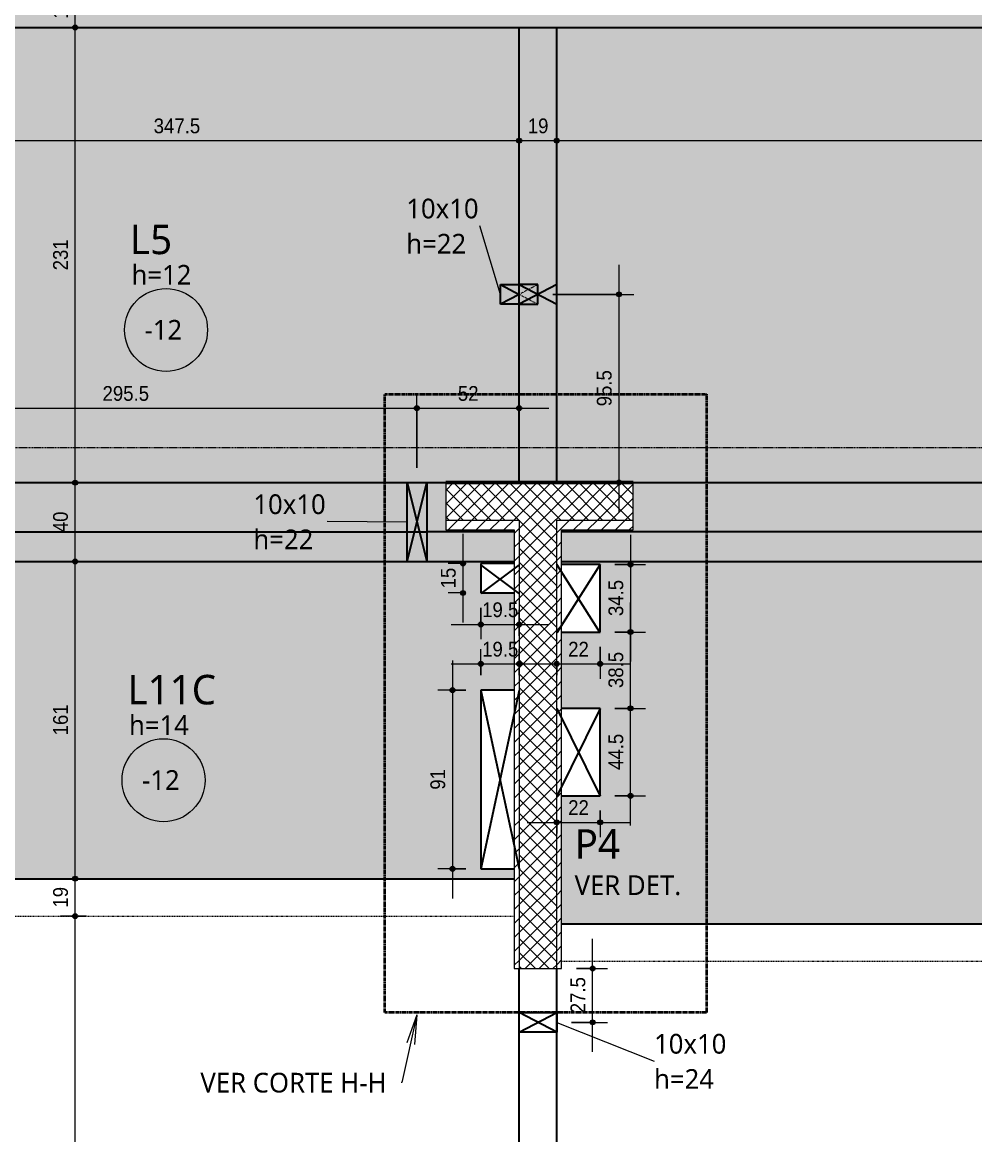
# Model space of a CAD drawing. Extents: x -1981 to 38708, y -3196 to 88064.
# Drawn here: x 559 to 1042, y 376 to 941 of the extents above; entities that cross this region are included whole.
import ezdxf

# ---------------------------------------------------------------- set-up
doc = ezdxf.new("R2010")
doc.units = 0
for name, pattern in [('Aligning Line', [0.635, 0.3175, -0.3175]), ('Centro de 6 mm', [1.32, 0.6, -0.24, 0.24, -0.24]), ('Hidden', [0.714375, 0.47625, -0.238125]), ('Traço', [0.635, 0.3175, -0.3175])]:
    doc.linetypes.add(name, pattern=pattern)
for name, color, linetype, lineweight in [('A-ANNO-DIMS', 7, 'Continuous', 9), ('A-ANNO-DIMS-50', 7, 'Continuous', 9), ('A-DETL', 7, 'Hidden', 18), ('A-DETL-GENF', 7, 'Continuous', 18), ('A-DETL-THIN', 7, 'Continuous', 25), ('A-FLOR', 7, 'Continuous', 25), ('A-FLOR-IDEN', 7, 'Continuous', 9), ('A-GENM', 7, 'Continuous', 25), ('A-GENM-HDLN', 7, 'Traço', 18), ('A-GENM-IDEN', 7, 'Continuous', 9), ('G-ANNO-SYMB', 7, 'Continuous', 9), ('G-ANNO-TEXT', 7, 'Continuous', 9), ('S-BEAM', 7, 'Continuous', 25), ('S-BEAM-HDLN', 7, 'Traço', 25), ('S-COLS', 7, 'Continuous', 25), ('S-COLS-IDEN', 7, 'Continuous', 9)]:
    doc.layers.add(name, color=color, linetype=linetype, lineweight=lineweight)
doc.styles.add('Arial_1', font='arial.ttf', dxfattribs={"width": 0.9, "height": 7.5})
doc.styles.add('Gadugi', font='gadugi.ttf', dxfattribs={"height": 0.2})
doc.styles.add('Gadugi_1', font='gadugi.ttf', dxfattribs={"height": 15})
doc.styles.add('Gadugi_2', font='gadugi.ttf', dxfattribs={"height": 10})
doc.dimstyles.new('PED_1_5mm_ESQ', dxfattribs={"dimscale": 30.48, "dimtxt": 7.651945, "dimasz": 0.328084, "dimexe": 0.246063, "dimexo": 0.246063, "dimgap": 0.049213, "dimtad": 1, "dimdec": 1, "dimrnd": 0.5, "dimdsep": 46, "dimtxsty": 'Arial_1', "dimblk1": 'DOTSMALL', "dimblk2": 'DOTSMALL', "dimsah": 1, "dimcen": 0.09, "dimdle": 0.492126, "dimazin": 0, "dimtfac": 1, "dimtdec": 4, "dimtix": 1, "dimtmove": 0, "dimatfit": 3, "dimfxl": 1, "dimtvp": 1, "dimtolj": 1, "dimtzin": 0, "dimarcsym": 2})
doc.dimstyles.new('PED_1_5mm_ESQ_3', dxfattribs={"dimscale": 30.48, "dimtxt": 7.651945, "dimasz": 0.328084, "dimexe": 0.246063, "dimexo": 0.246063, "dimgap": 0.049213, "dimtad": 1, "dimdec": 1, "dimrnd": 0.5, "dimdsep": 46, "dimtxsty": 'Arial_1', "dimblk1": 'DOTSMALL', "dimblk2": 'DOTSMALL', "dimsah": 1, "dimcen": 0.09, "dimdle": 0.492126, "dimazin": 0, "dimtfac": 1, "dimtdec": 4, "dimtix": 1, "dimtmove": 0, "dimatfit": 3, "dimfxl": 1, "dimtvp": 1, "dimtolj": 1, "dimtzin": 0, "dimarcsym": 2})

# ---------------------------------------------------------------- blocks, each defined once
blk = doc.blocks.new('PED_FURO_RETANGULAR_R04_2020 - 10x10x22-3536245-PL D 001 - FORMA DO 1º PAVIMENTO')
at = {"layer": 'A-GENM'}
for p, q in [((-5, -9.5), (0, 0)), ((-5, -9.5), (-5, 0)), ((0, 0), (5, -9.5)), ((5, 0), (5, -9.5)), ((5, -9.5), (-5, -9.5))]:
    blk.add_line(p, q, dxfattribs=at)
at = {"layer": 'A-GENM-HDLN'}
for p, q in [((-5, 9.5), (0, 0)), ((-5, 0), (-5, 9.5)), ((-5, 9.5), (5, 9.5)), ((0, 0), (5, 9.5)), ((5, 9.5), (5, 0))]:
    blk.add_line(p, q, dxfattribs=at)
blk = doc.blocks.new('PED_FURO_RETANGULAR_R04_2020 - 10x10x22 2-3600673-PL D 001 - FORMA DO 1º PAVIMENTO')
at = {"layer": 'A-GENM-HDLN'}
for p, q in [((-5, 20), (5, -20)), ((-5, -20), (5, 20)), ((-5, -20), (-5, 20)), ((5, 20), (5, -20))]:
    blk.add_line(p, q, dxfattribs=at)
blk = doc.blocks.new('PED_FURO_RETANGULAR_R04_2020 - 10x10x24-3509792-PL D 001 - FORMA DO 1º PAVIMENTO')
at = {"layer": 'A-GENM-HDLN'}
for p, q in [((-5, 9.5), (5, -9.5)), ((-5, -9.5), (5, 9.5)), ((-5, -9.5), (-5, 9.5)), ((5, 9.5), (5, -9.5))]:
    blk.add_line(p, q, dxfattribs=at)
blk = doc.blocks.new('PED_TAG_PILAR_R04 - PILAR VER DET_-2523782-PL D 001 - FORMA DO 1º PAVIMENTO')
at = {"layer": 'S-COLS-IDEN', "insert": (0.115, -0.633), "char_height": 0.2, "width": 1.37089, "attachment_point": 1, "style": 'Gadugi'}
blk.add_mtext('VER DET.', dxfattribs=at)
blk = doc.blocks.new('PED_TAG_LAJE_R03 - TÍTULO_ESPESSURA_REBAIXO-2582888-PL D 001 - FORMA DO 1º PAVIMENTO')
at = {"layer": 'A-FLOR-IDEN'}
blk.add_circle((-0.108, -0.761), 0.421, dxfattribs=at)
blk = doc.blocks.new('DIMBLOCK13-PL D 001 - FORMA DO 1º PAVIMENTO')
at = {"layer": 'A-ANNO-DIMS-50', "transparency": 16777216}
h = blk.add_hatch(color=256, dxfattribs=at)
edge = h.paths.add_edge_path(flags=0)
edge.add_arc((463.65, 880.67), 1.25, 0, 360)
h = blk.add_hatch(color=256, dxfattribs=at)
edge = h.paths.add_edge_path(flags=0)
edge.add_arc((811.15, 880.67), 1.25, 0, 360)
for p, q in [((463.65, 874.94), (463.65, 888.17)), ((811.15, 874.94), (811.15, 888.17)), ((463.65, 880.67), (811.15, 880.67)), ((463.65, 880.67), (463.65, 874.94)), ((811.15, 880.67), (811.15, 874.94))]:
    blk.add_line(p, q, dxfattribs=at)
for centre in [(463.65, 880.67), (811.15, 880.67)]:
    blk.add_circle(centre, 1.25, dxfattribs=at)
at = {"layer": 'A-ANNO-DIMS-50', "color": 0, "transparency": 16777216, "insert": (625.74, 891.9), "char_height": 7.5, "width": 27.9708, "attachment_point": 1, "line_spacing_factor": 0.941778, "style": 'Arial_1'}
blk.add_mtext('347.5', dxfattribs=at)
blk = doc.blocks.new('_DotSmall')
at = {"color": 0, "linetype": 'ByBlock', "const_width": 0.5}
blk.add_lwpolyline([(-0.0625, 0, 1), (0.0625, 0, 1)], format="xyb", close=True, dxfattribs=at)
blk = doc.blocks.new('DIMBLOCK14-PL D 001 - FORMA DO 1º PAVIMENTO')
at = {"layer": 'A-ANNO-DIMS-50', "transparency": 16777216}
h = blk.add_hatch(color=256, dxfattribs=at)
edge = h.paths.add_edge_path(flags=0)
edge.add_arc((811.15, 880.67), 1.25, 0, 360)
h = blk.add_hatch(color=256, dxfattribs=at)
edge = h.paths.add_edge_path(flags=0)
edge.add_arc((830.15, 880.67), 1.25, 0, 360)
for p, q in [((811.15, 874.94), (811.15, 888.17)), ((830.15, 874.94), (830.15, 888.17)), ((811.15, 880.67), (830.15, 880.67)), ((811.15, 880.67), (811.15, 874.94)), ((830.15, 880.67), (830.15, 874.94))]:
    blk.add_line(p, q, dxfattribs=at)
for centre in [(811.15, 880.67), (830.15, 880.67)]:
    blk.add_circle(centre, 1.25, dxfattribs=at)
at = {"layer": 'A-ANNO-DIMS-50', "color": 0, "transparency": 16777216, "insert": (815.47, 891.9), "char_height": 7.5, "width": 12.4315, "attachment_point": 1, "line_spacing_factor": 0.941778, "style": 'Arial_1'}
blk.add_mtext('19', dxfattribs=at)
blk = doc.blocks.new('DIMBLOCK15-PL D 001 - FORMA DO 1º PAVIMENTO')
at = {"layer": 'A-ANNO-DIMS-50', "transparency": 16777216}
h = blk.add_hatch(color=256, dxfattribs=at)
edge = h.paths.add_edge_path(flags=0)
edge.add_arc((830.15, 880.67), 1.25, 0, 360)
h = blk.add_hatch(color=256, dxfattribs=at)
edge = h.paths.add_edge_path(flags=0)
edge.add_arc((1329.15, 880.67), 1.25, 0, 360)
for p, q in [((830.15, 874.94), (830.15, 888.17)), ((1329.15, 874.94), (1329.15, 888.17)), ((830.15, 880.67), (1329.15, 880.67)), ((830.15, 880.67), (830.15, 874.94)), ((1329.15, 880.67), (1329.15, 874.94))]:
    blk.add_line(p, q, dxfattribs=at)
for centre in [(830.15, 880.67), (1329.15, 880.67)]:
    blk.add_circle(centre, 1.25, dxfattribs=at)
at = {"layer": 'A-ANNO-DIMS-50', "color": 0, "transparency": 16777216, "insert": (1071.88, 891.9), "char_height": 7.5, "width": 18.6472, "attachment_point": 1, "line_spacing_factor": 0.941778, "style": 'Arial_1'}
blk.add_mtext('499', dxfattribs=at)
blk = doc.blocks.new('DIMBLOCK129-PL D 001 - FORMA DO 1º PAVIMENTO')
at = {"layer": 'A-ANNO-DIMS-50', "transparency": 16777216}
h = blk.add_hatch(color=256, dxfattribs=at)
edge = h.paths.add_edge_path(flags=0)
edge.add_arc((585.96, 487.12), 1.25, 0, 360)
h = blk.add_hatch(color=256, dxfattribs=at)
edge = h.paths.add_edge_path(flags=0)
edge.add_arc((585.96, -7.88), 1.25, 0, 360)
for p, q in [((591.69, 487.12), (578.46, 487.12)), ((585.96, -7.88), (585.96, 487.12)), ((585.96, 487.12), (591.69, 487.12)), ((591.69, -7.88), (578.46, -7.88)), ((585.96, -7.88), (591.69, -7.88))]:
    blk.add_line(p, q, dxfattribs=at)
for centre in [(585.96, 487.12), (585.96, -7.88)]:
    blk.add_circle(centre, 1.25, dxfattribs=at)
at = {"layer": 'A-ANNO-DIMS-50', "color": 0, "transparency": 16777216, "insert": (574.72, 231.85), "char_height": 7.5, "width": 18.6472, "attachment_point": 1, "rotation": 90, "line_spacing_factor": 0.941778, "style": 'Arial_1'}
blk.add_mtext('495', dxfattribs=at)
blk = doc.blocks.new('DIMBLOCK130-PL D 001 - FORMA DO 1º PAVIMENTO')
at = {"layer": 'A-ANNO-DIMS-50', "transparency": 16777216}
h = blk.add_hatch(color=256, dxfattribs=at)
edge = h.paths.add_edge_path(flags=0)
edge.add_arc((585.96, 506.12), 1.25, 0, 360)
h = blk.add_hatch(color=256, dxfattribs=at)
edge = h.paths.add_edge_path(flags=0)
edge.add_arc((585.96, 487.12), 1.25, 0, 360)
for p, q in [((591.69, 506.12), (578.46, 506.12)), ((585.96, 487.12), (585.96, 506.12)), ((585.96, 506.12), (591.69, 506.12)), ((591.69, 487.12), (578.46, 487.12)), ((585.96, 487.12), (591.69, 487.12))]:
    blk.add_line(p, q, dxfattribs=at)
for centre in [(585.96, 506.12), (585.96, 487.12)]:
    blk.add_circle(centre, 1.25, dxfattribs=at)
at = {"layer": 'A-ANNO-DIMS-50', "color": 0, "transparency": 16777216, "insert": (574.72, 491.44), "char_height": 7.5, "width": 12.4315, "attachment_point": 1, "rotation": 90, "line_spacing_factor": 0.941778, "style": 'Arial_1'}
blk.add_mtext('19', dxfattribs=at)
blk = doc.blocks.new('DIMBLOCK131-PL D 001 - FORMA DO 1º PAVIMENTO')
at = {"layer": 'A-ANNO-DIMS-50', "transparency": 16777216}
h = blk.add_hatch(color=256, dxfattribs=at)
edge = h.paths.add_edge_path(flags=0)
edge.add_arc((585.96, 667.12), 1.25, 0, 360)
h = blk.add_hatch(color=256, dxfattribs=at)
edge = h.paths.add_edge_path(flags=0)
edge.add_arc((585.96, 506.12), 1.25, 0, 360)
for p, q in [((591.69, 667.12), (578.46, 667.12)), ((585.96, 506.12), (585.96, 667.12)), ((585.96, 667.12), (591.69, 667.12)), ((591.69, 506.12), (578.46, 506.12)), ((585.96, 506.12), (591.69, 506.12))]:
    blk.add_line(p, q, dxfattribs=at)
for centre in [(585.96, 667.12), (585.96, 506.12)]:
    blk.add_circle(centre, 1.25, dxfattribs=at)
at = {"layer": 'A-ANNO-DIMS-50', "color": 0, "transparency": 16777216, "insert": (574.72, 578.85), "char_height": 7.5, "width": 18.6472, "attachment_point": 1, "rotation": 90, "line_spacing_factor": 0.941778, "style": 'Arial_1'}
blk.add_mtext('161', dxfattribs=at)
blk = doc.blocks.new('DIMBLOCK132-PL D 001 - FORMA DO 1º PAVIMENTO')
at = {"layer": 'A-ANNO-DIMS-50', "transparency": 16777216}
h = blk.add_hatch(color=256, dxfattribs=at)
edge = h.paths.add_edge_path(flags=0)
edge.add_arc((585.96, 707.12), 1.25, 0, 360)
h = blk.add_hatch(color=256, dxfattribs=at)
edge = h.paths.add_edge_path(flags=0)
edge.add_arc((585.96, 667.12), 1.25, 0, 360)
for p, q in [((591.69, 707.12), (578.46, 707.12)), ((585.96, 667.12), (585.96, 707.12)), ((585.96, 707.12), (591.69, 707.12)), ((591.69, 667.12), (578.46, 667.12)), ((585.96, 667.12), (591.69, 667.12))]:
    blk.add_line(p, q, dxfattribs=at)
for centre in [(585.96, 707.12), (585.96, 667.12)]:
    blk.add_circle(centre, 1.25, dxfattribs=at)
at = {"layer": 'A-ANNO-DIMS-50', "color": 0, "transparency": 16777216, "insert": (574.72, 681.94), "char_height": 7.5, "width": 12.4315, "attachment_point": 1, "rotation": 90, "line_spacing_factor": 0.941778, "style": 'Arial_1'}
blk.add_mtext('40', dxfattribs=at)
blk = doc.blocks.new('DIMBLOCK133-PL D 001 - FORMA DO 1º PAVIMENTO')
at = {"layer": 'A-ANNO-DIMS-50', "transparency": 16777216}
h = blk.add_hatch(color=256, dxfattribs=at)
edge = h.paths.add_edge_path(flags=0)
edge.add_arc((585.96, 938.12), 1.25, 0, 360)
h = blk.add_hatch(color=256, dxfattribs=at)
edge = h.paths.add_edge_path(flags=0)
edge.add_arc((585.96, 707.12), 1.25, 0, 360)
for p, q in [((591.69, 938.12), (578.46, 938.12)), ((585.96, 707.12), (585.96, 938.12)), ((585.96, 938.12), (591.69, 938.12)), ((591.69, 707.12), (578.46, 707.12)), ((585.96, 707.12), (591.69, 707.12))]:
    blk.add_line(p, q, dxfattribs=at)
for centre in [(585.96, 938.12), (585.96, 707.12)]:
    blk.add_circle(centre, 1.25, dxfattribs=at)
at = {"layer": 'A-ANNO-DIMS-50', "color": 0, "transparency": 16777216, "insert": (574.72, 814.85), "char_height": 7.5, "width": 18.6472, "attachment_point": 1, "rotation": 90, "line_spacing_factor": 0.941778, "style": 'Arial_1'}
blk.add_mtext('231', dxfattribs=at)
blk = doc.blocks.new('DIMBLOCK134-PL D 001 - FORMA DO 1º PAVIMENTO')
at = {"layer": 'A-ANNO-DIMS-50', "transparency": 16777216}
h = blk.add_hatch(color=256, dxfattribs=at)
edge = h.paths.add_edge_path(flags=0)
edge.add_arc((585.96, 957.12), 1.25, 0, 360)
h = blk.add_hatch(color=256, dxfattribs=at)
edge = h.paths.add_edge_path(flags=0)
edge.add_arc((585.96, 938.12), 1.25, 0, 360)
for p, q in [((585.96, 938.12), (585.96, 972.12)), ((591.69, 957.12), (578.46, 957.12)), ((585.96, 957.12), (591.69, 957.12)), ((591.69, 938.12), (578.46, 938.12)), ((585.96, 938.12), (591.69, 938.12))]:
    blk.add_line(p, q, dxfattribs=at)
for centre in [(585.96, 957.12), (585.96, 938.12)]:
    blk.add_circle(centre, 1.25, dxfattribs=at)
at = {"layer": 'A-ANNO-DIMS-50', "color": 0, "transparency": 16777216, "insert": (574.72, 942.44), "char_height": 7.5, "width": 12.4315, "attachment_point": 1, "rotation": 90, "line_spacing_factor": 0.941778, "style": 'Arial_1'}
blk.add_mtext('19', dxfattribs=at)
blk = doc.blocks.new('DIMBLOCK233-PL D 001 - FORMA DO 1º PAVIMENTO')
at = {"layer": 'A-ANNO-DIMS-50', "transparency": 16777216}
h = blk.add_hatch(color=256, dxfattribs=at)
edge = h.paths.add_edge_path(flags=0)
edge.add_arc((777.3, 601.82), 1.25, 0, 360)
h = blk.add_hatch(color=256, dxfattribs=at)
edge = h.paths.add_edge_path(flags=0)
edge.add_arc((777.3, 511.07), 1.25, 0, 360)
for p, q in [((777.3, 616.82), (777.3, 496.07)), ((784.14, 601.82), (769.8, 601.82)), ((777.3, 601.82), (784.14, 601.82)), ((784.14, 511.07), (769.8, 511.07)), ((777.3, 511.07), (784.14, 511.07))]:
    blk.add_line(p, q, dxfattribs=at)
for centre in [(777.3, 601.82), (777.3, 511.07)]:
    blk.add_circle(centre, 1.25, dxfattribs=at)
at = {"layer": 'A-ANNO-DIMS-50', "color": 0, "transparency": 16777216, "insert": (766.06, 551.27), "char_height": 7.5, "width": 12.4315, "attachment_point": 1, "rotation": 90, "line_spacing_factor": 0.941778, "style": 'Arial_1'}
blk.add_mtext('91', dxfattribs=at)
blk = doc.blocks.new('DIMBLOCK234-PL D 001 - FORMA DO 1º PAVIMENTO')
at = {"layer": 'A-ANNO-DIMS-50', "transparency": 16777216}
h = blk.add_hatch(color=256, dxfattribs=at)
edge = h.paths.add_edge_path(flags=0)
edge.add_arc((791.64, 615.11), 1.25, 0, 360)
h = blk.add_hatch(color=256, dxfattribs=at)
edge = h.paths.add_edge_path(flags=0)
edge.add_arc((811.15, 615.11), 1.25, 0, 360)
for p, q in [((791.64, 609.32), (791.64, 622.61)), ((811.15, 609.38), (811.15, 622.61)), ((776.64, 615.11), (826.15, 615.11)), ((791.64, 615.11), (791.64, 609.32)), ((811.15, 615.11), (811.15, 609.38))]:
    blk.add_line(p, q, dxfattribs=at)
for centre in [(791.64, 615.11), (811.15, 615.11)]:
    blk.add_circle(centre, 1.25, dxfattribs=at)
at = {"layer": 'A-ANNO-DIMS-50', "color": 0, "transparency": 16777216, "insert": (792.33, 626.35), "char_height": 7.5, "width": 21.7551, "attachment_point": 1, "line_spacing_factor": 0.941778, "style": 'Arial_1'}
blk.add_mtext('19.5', dxfattribs=at)
blk = doc.blocks.new('DIMBLOCK235-PL D 001 - FORMA DO 1º PAVIMENTO')
at = {"layer": 'A-ANNO-DIMS-50', "transparency": 16777216}
h = blk.add_hatch(color=256, dxfattribs=at)
edge = h.paths.add_edge_path(flags=0)
edge.add_arc((791.64, 635.11), 1.25, 0, 360)
h = blk.add_hatch(color=256, dxfattribs=at)
edge = h.paths.add_edge_path(flags=0)
edge.add_arc((811.15, 635.11), 1.25, 0, 360)
for p, q in [((791.64, 643.61), (791.64, 627.61)), ((791.64, 635.11), (791.64, 643.61)), ((811.15, 629.38), (811.15, 642.61)), ((776.64, 635.11), (826.15, 635.11)), ((811.15, 635.11), (811.15, 629.38))]:
    blk.add_line(p, q, dxfattribs=at)
for centre in [(791.64, 635.11), (811.15, 635.11)]:
    blk.add_circle(centre, 1.25, dxfattribs=at)
at = {"layer": 'A-ANNO-DIMS-50', "color": 0, "transparency": 16777216, "insert": (792.33, 646.35), "char_height": 7.5, "width": 21.7551, "attachment_point": 1, "line_spacing_factor": 0.941778, "style": 'Arial_1'}
blk.add_mtext('19.5', dxfattribs=at)
blk = doc.blocks.new('DIMBLOCK236-PL D 001 - FORMA DO 1º PAVIMENTO')
at = {"layer": 'A-ANNO-DIMS-50', "transparency": 16777216}
h = blk.add_hatch(color=256, dxfattribs=at)
edge = h.paths.add_edge_path(flags=0)
edge.add_arc((782.63, 666.11), 1.25, 0, 360)
h = blk.add_hatch(color=256, dxfattribs=at)
edge = h.paths.add_edge_path(flags=0)
edge.add_arc((782.63, 651.11), 1.25, 0, 360)
for p, q in [((782.63, 636.11), (782.63, 681.11)), ((784.14, 666.11), (775.13, 666.11)), ((782.63, 666.11), (784.14, 666.11)), ((784.14, 651.11), (775.13, 651.11)), ((782.63, 651.11), (784.14, 651.11))]:
    blk.add_line(p, q, dxfattribs=at)
for centre in [(782.63, 666.11), (782.63, 651.11)]:
    blk.add_circle(centre, 1.25, dxfattribs=at)
at = {"layer": 'A-ANNO-DIMS-50', "color": 0, "transparency": 16777216, "insert": (771.39, 653.43), "char_height": 7.5, "width": 12.4315, "attachment_point": 1, "rotation": 90, "line_spacing_factor": 0.941778, "style": 'Arial_1'}
blk.add_mtext('15', dxfattribs=at)
blk = doc.blocks.new('DIMBLOCK237-PL D 001 - FORMA DO 1º PAVIMENTO')
at = {"layer": 'A-ANNO-DIMS-50', "transparency": 16777216}
h = blk.add_hatch(color=256, dxfattribs=at)
edge = h.paths.add_edge_path(flags=0)
edge.add_arc((867.62, 665.6), 1.25, 0, 360)
h = blk.add_hatch(color=256, dxfattribs=at)
edge = h.paths.add_edge_path(flags=0)
edge.add_arc((867.62, 631.3), 1.25, 0, 360)
for p, q in [((867.62, 680.6), (867.62, 616.3)), ((859.64, 665.6), (875.12, 665.6)), ((867.62, 665.6), (859.64, 665.6)), ((859.64, 631.3), (875.12, 631.3)), ((867.62, 631.3), (859.64, 631.3))]:
    blk.add_line(p, q, dxfattribs=at)
for centre in [(867.62, 665.6), (867.62, 631.3)]:
    blk.add_circle(centre, 1.25, dxfattribs=at)
at = {"layer": 'A-ANNO-DIMS-50', "color": 0, "transparency": 16777216, "insert": (856.39, 639.38), "char_height": 7.5, "width": 21.7551, "attachment_point": 1, "rotation": 90, "line_spacing_factor": 0.941778, "style": 'Arial_1'}
blk.add_mtext('34.5', dxfattribs=at)
blk = doc.blocks.new('DIMBLOCK238-PL D 001 - FORMA DO 1º PAVIMENTO')
at = {"layer": 'A-ANNO-DIMS-50', "transparency": 16777216}
h = blk.add_hatch(color=256, dxfattribs=at)
edge = h.paths.add_edge_path(flags=0)
edge.add_arc((867.62, 592.56), 1.25, 0, 360)
h = blk.add_hatch(color=256, dxfattribs=at)
edge = h.paths.add_edge_path(flags=0)
edge.add_arc((867.62, 548.17), 1.25, 0, 360)
for p, q in [((859.64, 592.56), (875.12, 592.56)), ((867.62, 592.56), (859.64, 592.56)), ((867.62, 533.17), (867.62, 592.56)), ((859.64, 548.17), (875.12, 548.17)), ((867.62, 548.17), (859.64, 548.17))]:
    blk.add_line(p, q, dxfattribs=at)
for centre in [(867.62, 592.56), (867.62, 548.17)]:
    blk.add_circle(centre, 1.25, dxfattribs=at)
at = {"layer": 'A-ANNO-DIMS-50', "color": 0, "transparency": 16777216, "insert": (856.39, 561.3), "char_height": 7.5, "width": 21.7551, "attachment_point": 1, "rotation": 90, "line_spacing_factor": 0.941778, "style": 'Arial_1'}
blk.add_mtext('44.5', dxfattribs=at)
blk = doc.blocks.new('DIMBLOCK239-PL D 001 - FORMA DO 1º PAVIMENTO')
at = {"layer": 'A-ANNO-DIMS-50', "transparency": 16777216}
h = blk.add_hatch(color=256, dxfattribs=at)
edge = h.paths.add_edge_path(flags=0)
edge.add_arc((867.62, 631.3), 1.25, 0, 360)
h = blk.add_hatch(color=256, dxfattribs=at)
edge = h.paths.add_edge_path(flags=0)
edge.add_arc((867.62, 592.56), 1.25, 0, 360)
for p, q in [((867.62, 592.56), (867.62, 646.3)), ((859.64, 631.3), (875.12, 631.3)), ((867.62, 631.3), (859.64, 631.3)), ((859.64, 592.56), (875.12, 592.56)), ((867.62, 592.56), (859.64, 592.56))]:
    blk.add_line(p, q, dxfattribs=at)
for centre in [(867.62, 631.3), (867.62, 592.56)]:
    blk.add_circle(centre, 1.25, dxfattribs=at)
at = {"layer": 'A-ANNO-DIMS-50', "color": 0, "transparency": 16777216, "insert": (856.39, 602.87), "char_height": 7.5, "width": 21.7551, "attachment_point": 1, "rotation": 90, "line_spacing_factor": 0.941778, "style": 'Arial_1'}
blk.add_mtext('38.5', dxfattribs=at)
blk = doc.blocks.new('DIMBLOCK240-PL D 001 - FORMA DO 1º PAVIMENTO')
at = {"layer": 'A-ANNO-DIMS-50', "transparency": 16777216}
h = blk.add_hatch(color=256, dxfattribs=at)
edge = h.paths.add_edge_path(flags=0)
edge.add_arc((830.15, 615.11), 1.25, 0, 360)
h = blk.add_hatch(color=256, dxfattribs=at)
edge = h.paths.add_edge_path(flags=0)
edge.add_arc((852.14, 615.11), 1.25, 0, 360)
for p, q in [((830.15, 609.38), (830.15, 622.61)), ((852.14, 623.8), (852.14, 607.61)), ((852.14, 615.11), (852.14, 623.8)), ((815.15, 615.11), (867.14, 615.11)), ((830.15, 615.11), (830.15, 609.38))]:
    blk.add_line(p, q, dxfattribs=at)
for centre in [(830.15, 615.11), (852.14, 615.11)]:
    blk.add_circle(centre, 1.25, dxfattribs=at)
at = {"layer": 'A-ANNO-DIMS-50', "color": 0, "transparency": 16777216, "insert": (835.96, 626.35), "char_height": 7.5, "width": 12.4315, "attachment_point": 1, "line_spacing_factor": 0.941778, "style": 'Arial_1'}
blk.add_mtext('22', dxfattribs=at)
blk = doc.blocks.new('DIMBLOCK241-PL D 001 - FORMA DO 1º PAVIMENTO')
at = {"layer": 'A-ANNO-DIMS-50', "transparency": 16777216}
h = blk.add_hatch(color=256, dxfattribs=at)
edge = h.paths.add_edge_path(flags=0)
edge.add_arc((830.15, 534.7), 1.25, 0, 360)
h = blk.add_hatch(color=256, dxfattribs=at)
edge = h.paths.add_edge_path(flags=0)
edge.add_arc((852.14, 534.7), 1.25, 0, 360)
for p, q in [((830.15, 528.97), (830.15, 542.2)), ((852.14, 540.67), (852.14, 527.2)), ((852.14, 534.7), (852.14, 540.67)), ((815.15, 534.7), (867.14, 534.7)), ((830.15, 534.7), (830.15, 528.97))]:
    blk.add_line(p, q, dxfattribs=at)
for centre in [(830.15, 534.7), (852.14, 534.7)]:
    blk.add_circle(centre, 1.25, dxfattribs=at)
at = {"layer": 'A-ANNO-DIMS-50', "color": 0, "transparency": 16777216, "insert": (835.96, 545.94), "char_height": 7.5, "width": 12.4315, "attachment_point": 1, "line_spacing_factor": 0.941778, "style": 'Arial_1'}
blk.add_mtext('22', dxfattribs=at)
blk = doc.blocks.new('DIMBLOCK305-PL D 001 - FORMA DO 1º PAVIMENTO')
at = {"layer": 'A-ANNO-DIMS-50', "transparency": 16777216}
h = blk.add_hatch(color=256, dxfattribs=at)
edge = h.paths.add_edge_path(flags=0)
edge.add_arc((848.37, 460.58), 1.25, 0, 360)
h = blk.add_hatch(color=256, dxfattribs=at)
edge = h.paths.add_edge_path(flags=0)
edge.add_arc((848.37, 433.2), 1.25, 0, 360)
for p, q in [((848.37, 418.2), (848.37, 475.58)), ((840.15, 460.58), (855.87, 460.58)), ((848.37, 460.58), (840.15, 460.58)), ((837.65, 433.2), (855.87, 433.2)), ((848.37, 433.2), (837.65, 433.2))]:
    blk.add_line(p, q, dxfattribs=at)
for centre in [(848.37, 460.58), (848.37, 433.2)]:
    blk.add_circle(centre, 1.25, dxfattribs=at)
at = {"layer": 'A-ANNO-DIMS-50', "color": 0, "transparency": 16777216, "insert": (837.14, 437.83), "char_height": 7.5, "width": 21.7551, "attachment_point": 1, "rotation": 90, "line_spacing_factor": 0.941778, "style": 'Arial_1'}
blk.add_mtext('27.5', dxfattribs=at)
blk = doc.blocks.new('DIMBLOCK333-PL D 001 - FORMA DO 1º PAVIMENTO')
at = {"layer": 'A-ANNO-DIMS-50', "transparency": 16777216}
h = blk.add_hatch(color=256, dxfattribs=at)
edge = h.paths.add_edge_path(flags=0)
edge.add_arc((463.65, 744.89), 1.25, 0, 360)
h = blk.add_hatch(color=256, dxfattribs=at)
edge = h.paths.add_edge_path(flags=0)
edge.add_arc((759.25, 744.89), 1.25, 0, 360)
for p, q in [((463.65, 739.15), (463.65, 752.39)), ((759.25, 714.62), (759.25, 752.39)), ((463.65, 744.89), (759.25, 744.89)), ((463.65, 744.89), (463.65, 739.15)), ((759.25, 744.89), (759.25, 714.62))]:
    blk.add_line(p, q, dxfattribs=at)
for centre in [(463.65, 744.89), (759.25, 744.89)]:
    blk.add_circle(centre, 1.25, dxfattribs=at)
at = {"layer": 'A-ANNO-DIMS-50', "color": 0, "transparency": 16777216, "insert": (599.79, 756.12), "char_height": 7.5, "width": 27.9708, "attachment_point": 1, "line_spacing_factor": 0.941778, "style": 'Arial_1'}
blk.add_mtext('295.5', dxfattribs=at)
blk = doc.blocks.new('DIMBLOCK334-PL D 001 - FORMA DO 1º PAVIMENTO')
at = {"layer": 'A-ANNO-DIMS-50', "transparency": 16777216}
h = blk.add_hatch(color=256, dxfattribs=at)
edge = h.paths.add_edge_path(flags=0)
edge.add_arc((759.25, 744.89), 1.25, 0, 360)
h = blk.add_hatch(color=256, dxfattribs=at)
edge = h.paths.add_edge_path(flags=0)
edge.add_arc((811.15, 744.89), 1.25, 0, 360)
for p, q in [((759.25, 714.62), (759.25, 752.39)), ((811.15, 739.15), (811.15, 752.39)), ((759.25, 744.89), (826.15, 744.89)), ((759.25, 744.89), (759.25, 714.62)), ((811.15, 744.89), (811.15, 739.15))]:
    blk.add_line(p, q, dxfattribs=at)
for centre in [(759.25, 744.89), (811.15, 744.89)]:
    blk.add_circle(centre, 1.25, dxfattribs=at)
at = {"layer": 'A-ANNO-DIMS-50', "color": 0, "transparency": 16777216, "insert": (780.02, 756.12), "char_height": 7.5, "width": 12.4315, "attachment_point": 1, "line_spacing_factor": 0.941778, "style": 'Arial_1'}
blk.add_mtext('52', dxfattribs=at)
blk = doc.blocks.new('DIMBLOCK335-PL D 001 - FORMA DO 1º PAVIMENTO')
at = {"layer": 'A-ANNO-DIMS-50', "transparency": 16777216}
h = blk.add_hatch(color=256, dxfattribs=at)
edge = h.paths.add_edge_path(flags=0)
edge.add_arc((861.73, 802.66), 1.25, 0, 360)
h = blk.add_hatch(color=256, dxfattribs=at)
edge = h.paths.add_edge_path(flags=0)
edge.add_arc((861.73, 707.15), 1.25, 0, 360)
for p, q in [((861.73, 817.66), (861.73, 692.15)), ((828.15, 802.66), (869.23, 802.66)), ((861.73, 802.66), (828.15, 802.66)), ((855.99, 707.15), (869.23, 707.15)), ((861.73, 707.15), (855.99, 707.15))]:
    blk.add_line(p, q, dxfattribs=at)
for centre in [(861.73, 802.66), (861.73, 707.15)]:
    blk.add_circle(centre, 1.25, dxfattribs=at)
at = {"layer": 'A-ANNO-DIMS-50', "color": 0, "transparency": 16777216, "insert": (850.49, 745.84), "char_height": 7.5, "width": 21.7551, "attachment_point": 1, "rotation": 90, "line_spacing_factor": 0.941778, "style": 'Arial_1'}
blk.add_mtext('95.5', dxfattribs=at)

msp = doc.modelspace()

# ---------------------------------------------------------------- hatches: boundary and pattern name
at = {"layer": 'A-DETL-GENF', "true_color": 0x0000ff}
h = msp.add_hatch(dxfattribs=at)
h.set_pattern_fill('FP_2', color=5, style=0, pattern_type=2)
h.set_pattern_definition([(45, (0, 0), (-3.535534, 3.535534), []), (135, (0, 0), (-3.535534, -3.535534), [])])
h.paths.add_polyline_path([(830.15, 460.55), (830.15, 688.12), (868.9, 688.12), (868.89, 707.15), (773.9, 707.12), (773.9, 688.12), (811.15, 688.12), (811.15, 460.55)], flags=0)
at = {"layer": 'A-DETL-GENF', "true_color": 0x808080}
h = msp.add_hatch(dxfattribs=at)
h.set_pattern_fill('FP_1', color=8, style=0, pattern_type=2)
h.set_pattern_definition([(45, (0, 0), (-3.535534, 3.535534), [])])
h.paths.add_polyline_path([(809.08, 460.55), (811.15, 460.58), (811.15, 688.12), (773.9, 688.12), (773.9, 683.2), (808.65, 683.12), (808.65, 460.55)], flags=0)
h.paths.add_polyline_path([(832.65, 460.55), (832.65, 683.12), (868.9, 683.12), (868.9, 688.12), (830.15, 688.12), (830.15, 460.55)], flags=0)
at = {"layer": 'A-FLOR', "true_color": 0xccffcc}
for points in [[(463.65, 707.12), (811.15, 707.15), (811.15, 938.12), (463.65, 938.12), (463.65, 707.12)], [(1329.15, 707.12), (1329.15, 938.12), (830.15, 938.12), (830.15, 707.15), (1328.15, 707.12)], [(754.25, 506.12), (808.65, 506.12), (808.65, 511.07), (791.64, 511.07), (791.64, 601.82), (808.65, 601.83), (808.65, 651.11), (791.64, 651.11), (791.64, 666.11), (808.65, 666.11), (808.65, 667.12), (463.65, 667.12), (463.65, 506.12)], [(1328.15, 483.2), (1328.15, 667.12), (832.65, 667.12), (832.65, 665.6), (852.14, 665.6), (852.14, 631.3), (832.65, 631.3), (832.65, 592.56), (852.14, 592.56), (852.14, 548.17), (832.65, 548.17), (832.65, 483.2), (1135.72, 483.2)]]:
    msp.add_hatch(color=254, dxfattribs=at).paths.add_polyline_path(points, flags=0)
at = {"layer": 'S-BEAM', "true_color": 0xd9d9d9}
msp.add_hatch(color=254, dxfattribs=at).paths.add_polyline_path([(463.65, 938.12), (1329.15, 938.12), (1329.15, 957.12), (127.64, 957.12), (127.64, 938.12), (459.45, 938.12)], flags=0)
at = {"layer": 'S-BEAM', "true_color": 0xccffcc}
for points in [[(811.15, 707.15), (830.15, 707.15), (830.15, 938.12), (811.15, 938.12), (811.15, 807.66)], [(872.09, 667.12), (1328.15, 667.12), (1328.15, 707.12), (868.9, 707.12), (868.9, 683.12), (832.65, 683.12), (832.65, 667.12), (868.9, 667.12)]]:
    msp.add_hatch(color=254, dxfattribs=at).paths.add_polyline_path(points, flags=0)
h = msp.add_hatch(color=254, dxfattribs=at)
h.paths.add_polyline_path([(754.25, 667.12), (808.65, 667.12), (808.64, 683.12), (773.9, 683.2), (773.9, 707.12), (463.65, 707.12), (463.65, 667.12)], flags=0)
h.paths.add_polyline_path([(132.14, 667.12), (449.65, 667.12), (449.65, 707.12), (150.88, 707.12), (150.88, 683.12), (117.14, 683.12), (117.14, 667.12), (127.64, 667.12)], flags=0)
at = {"layer": 'S-COLS', "true_color": 0x808080}
msp.add_hatch(color=8, dxfattribs=at).paths.add_polyline_path([(832.65, 460.58), (832.65, 460.58), (832.65, 464.2)], flags=0)

# ---------------------------------------------------------------- linework, layer by layer
at = {"layer": 'A-DETL', "color": 1, "lineweight": 35, "true_color": 0xff0000}
for p, q in [((743, 752.08), (906.17, 752.08)), ((743, 438.2), (743, 752.08)), ((906.17, 752.08), (906.17, 438.2)), ((906.17, 438.2), (743, 438.2))]:
    msp.add_line(p, q, dxfattribs=at)
at = {"layer": 'A-DETL', "linetype": 'Continuous'}
for p, q in [((868.9, 707.15), (773.9, 707.12)), ((773.9, 707.12), (773.9, 688.12)), ((868.9, 688.12), (868.9, 707.15)), ((773.9, 688.12), (773.9, 683.2)), ((773.9, 688.12), (811.15, 688.12)), ((773.9, 683.2), (808.65, 683.12)), ((811.15, 688.12), (811.15, 460.55)), ((830.15, 460.55), (830.15, 688.12)), ((830.15, 688.12), (868.9, 688.12)), ((868.9, 683.12), (868.9, 688.12)), ((808.65, 683.12), (808.65, 460.55)), ((832.65, 460.55), (832.65, 683.12)), ((832.65, 683.12), (868.9, 683.12)), ((808.65, 460.55), (811.15, 460.55)), ((811.15, 460.55), (830.15, 460.55)), ((830.15, 460.55), (832.65, 460.55))]:
    msp.add_line(p, q, dxfattribs=at)
at = {"layer": 'A-DETL', "linetype": 'Aligning Line'}
for p, q in [((463.65, 487.12), (808.65, 487.12)), ((832.65, 464.2), (1328.15, 464.2))]:
    msp.add_line(p, q, dxfattribs=at)
at = {"layer": 'A-DETL-THIN'}
for p, q in [((811.15, 807.66), (830.15, 797.66)), ((830.15, 807.66), (811.15, 797.66)), ((754.25, 667.12), (754.25, 707.12)), ((754.25, 667.12), (764.25, 707.12)), ((754.25, 707.12), (764.25, 667.12)), ((764.25, 707.12), (764.25, 667.12)), ((811.15, 650.86), (791.64, 665.47)), ((811.15, 665.47), (791.64, 650.86)), ((852.14, 630.8), (830.15, 665.6)), ((852.14, 665.6), (830.15, 630.8)), ((791.64, 601.57), (811.15, 511.12)), ((811.15, 601.57), (791.64, 511.12)), ((830.15, 592.56), (852.14, 547.92)), ((852.14, 592.56), (830.15, 547.92)), ((811.15, 438.2), (830.15, 438.2)), ((811.15, 428.2), (811.15, 438.2)), ((830.15, 428.2), (811.15, 438.2)), ((811.15, 428.2), (830.15, 438.2)), ((830.15, 438.2), (830.15, 428.2)), ((830.15, 428.2), (811.15, 428.2))]:
    msp.add_line(p, q, dxfattribs=at)
at = {"layer": 'A-FLOR'}
for p, q in [((808.65, 666.11), (791.64, 666.11)), ((791.64, 666.11), (791.64, 651.11)), ((852.14, 665.6), (832.65, 665.6)), ((852.14, 631.3), (852.14, 665.6)), ((791.64, 651.11), (808.65, 651.11)), ((832.65, 631.3), (852.14, 631.3)), ((808.65, 601.82), (791.64, 601.82)), ((791.64, 601.82), (791.64, 511.07)), ((852.14, 592.56), (832.65, 592.56)), ((852.14, 548.17), (852.14, 592.56)), ((832.65, 548.17), (852.14, 548.17)), ((791.64, 511.07), (808.65, 511.07))]:
    msp.add_line(p, q, dxfattribs=at)
at = {"layer": 'A-GENM-IDEN'}
for p, q in [((801.65, 802.66), (791.24, 837.42)), ((754.25, 687.12), (713.7, 687.36)), ((830.15, 433.2), (879.52, 413.54))]:
    msp.add_line(p, q, dxfattribs=at)
at = {"layer": 'G-ANNO-SYMB', "linetype": 'Centro de 6 mm'}
msp.add_line((1452.82, 724.8), (-1870.8, 724.8), dxfattribs=at)
at = {"layer": 'G-ANNO-TEXT'}
for p, q in [((759.25, 437.06), (751.64, 402.6)), ((759.25, 437.06), (754.09, 422.84)), ((759.25, 437.06), (757.94, 421.99)), ((751.64, 402.6), (751.31, 402.6))]:
    msp.add_line(p, q, dxfattribs=at)
at = {"layer": 'S-BEAM'}
for p, q in [((463.65, 938.12), (1329.15, 938.12)), ((811.15, 707.15), (811.15, 938.12)), ((830.15, 707.15), (830.15, 938.12)), ((463.65, 707.12), (773.9, 707.12)), ((868.9, 707.12), (1328.15, 707.12)), ((463.65, 667.12), (808.65, 667.12)), ((832.65, 667.12), (1328.15, 667.12)), ((463.65, 506.12), (808.65, 506.12)), ((832.65, 483.2), (1328.15, 483.2)), ((811.15, 213.12), (811.15, 460.55)), ((830.15, 213.12), (830.15, 460.55))]:
    msp.add_line(p, q, dxfattribs=at)
at = {"layer": 'S-BEAM-HDLN', "linetype": 'Continuous'}
for p, q in [((820.65, 807.66), (811.15, 807.66)), ((820.65, 797.66), (820.65, 807.66)), ((811.15, 797.66), (820.65, 797.66)), ((463.65, 682.12), (754.25, 682.12)), ((754.25, 682.12), (764.25, 682.12)), ((808.65, 682.12), (764.25, 682.12)), ((1328.15, 682.12), (832.65, 682.12))]:
    msp.add_line(p, q, dxfattribs=at)
at = {"layer": 'S-COLS', "lineweight": 50}
msp.add_line((773.9, 707.15), (868.9, 707.15), dxfattribs=at)

# ---------------------------------------------------------------- block references
at = {"layer": 'A-FLOR-IDEN', "xscale": 49.99999999999998, "yscale": 49.99999999999998, "zscale": 49.99999999999998}
for p in [(637.4, 822.62), (636.15, 594.12)]:
    msp.add_blockref('PED_TAG_LAJE_R03 - TÍTULO_ESPESSURA_REBAIXO-2582888-PL D 001 - FORMA DO 1º PAVIMENTO', p, dxfattribs=at)
at = {"layer": 'A-GENM', "linetype": 'Traço', "lineweight": 18}
for name, p, rotation in [('PED_FURO_RETANGULAR_R04_2020 - 10x10x22-3536245-PL D 001 - FORMA DO 1º PAVIMENTO', (811.15, 802.66), 270), ('PED_FURO_RETANGULAR_R04_2020 - 10x10x24-3509792-PL D 001 - FORMA DO 1º PAVIMENTO', (820.65, 433.2), 89.9999999999999)]:
    msp.add_blockref(name, p, dxfattribs=dict(at, rotation=rotation))
msp.add_blockref('PED_FURO_RETANGULAR_R04_2020 - 10x10x22 2-3600673-PL D 001 - FORMA DO 1º PAVIMENTO', (759.25, 687.12), dxfattribs=at)
at = {"layer": 'S-COLS-IDEN', "xscale": 49.99999999999998, "yscale": 49.99999999999998, "zscale": 49.99999999999998}
msp.add_blockref('PED_TAG_PILAR_R04 - PILAR VER DET_-2523782-PL D 001 - FORMA DO 1º PAVIMENTO', (833.49, 539.46), dxfattribs=at)

# ---------------------------------------------------------------- texts
at = {"layer": 'A-FLOR-IDEN', "attachment_point": 1}
for s, insert, char_height, width, style in [('L5', (613.69, 838.05), 15, 26.0548, 'Gadugi_1'), ('h=12', (614.47, 817.58), 10, 39.6835, 'Gadugi_2'), ('-12', (621.08, 789.67), 10, 25.2532, 'Gadugi_2'), ('L11C', (612.44, 609.55), 15, 56.1181, 'Gadugi_1'), ('h=14', (613.22, 589.08), 10, 39.6835, 'Gadugi_2'), ('-12', (619.83, 561.17), 10, 25.2532, 'Gadugi_2')]:
    msp.add_mtext(s, dxfattribs=dict(at, insert=insert, char_height=char_height, width=width, style=style))
at = {"layer": 'A-GENM-IDEN', "char_height": 10, "attachment_point": 1, "style": 'Gadugi_2'}
for s, insert, width in [('10x10', (753.84, 851.21), 44.8945), ('h=22', (753.84, 833.35), 39.6835), ('10x10', (676.3, 701.16), 44.8945), ('h=22', (676.3, 683.3), 39.6835), ('10x10', (879.52, 427.33), 44.8945), ('h=24', (879.52, 409.47), 39.6835)]:
    msp.add_mtext(s, dxfattribs=dict(at, insert=insert, width=width))
at = {"layer": 'G-ANNO-TEXT', "insert": (649.44, 407.6), "char_height": 10, "width": 123.4599, "attachment_point": 1, "style": 'Gadugi_2'}
msp.add_mtext('VER CORTE H-H', dxfattribs=at)
at = {"layer": 'S-COLS-IDEN', "insert": (839.24, 531.23), "char_height": 15, "width": 28.4599, "attachment_point": 1, "style": 'Gadugi_1'}
msp.add_mtext('P4', dxfattribs=at)

# ---------------------------------------------------------------- dimensions: what is measured, and where the dimension line sits
at = {"layer": 'A-ANNO-DIMS'}
for base, p1, p2, dimstyle, override, picture, middle in [((585.96, 957.12), (584.19, 938.12), (584.19, 957.12), 'PED_1_5mm_ESQ', {"dimpost": '<>', "dimfxl": 19}, 'DIMBLOCK134-PL D 001 - FORMA DO 1º PAVIMENTO', (580.63, 947.62)), ((585.96, 938.12), (584.19, 707.12), (584.19, 938.12), 'PED_1_5mm_ESQ', {"dimpost": '<>', "dimfxl": 230.999896}, 'DIMBLOCK133-PL D 001 - FORMA DO 1º PAVIMENTO', (580.63, 822.62)), ((861.73, 707.15), (820.65, 802.66), (863.49, 707.15), 'PED_1_5mm_ESQ_3', {"dimpost": '<>', "dimfxl": 104.679208}, 'DIMBLOCK335-PL D 001 - FORMA DO 1º PAVIMENTO', (856.4, 754.91)), ((585.96, 707.12), (584.19, 667.12), (584.19, 707.12), 'PED_1_5mm_ESQ', {"dimpost": '<>', "dimfxl": 40}, 'DIMBLOCK132-PL D 001 - FORMA DO 1º PAVIMENTO', (580.63, 687.12)), ((782.63, 666.11), (791.64, 651.11), (791.64, 666.11), 'PED_1_5mm_ESQ', {"dimpost": '<>', "dimfxl": 15}, 'DIMBLOCK236-PL D 001 - FORMA DO 1º PAVIMENTO', (777.3, 658.61)), ((867.62, 631.3), (852.14, 665.6), (852.14, 631.3), 'PED_1_5mm_ESQ', {"dimpost": '<>', "dimfxl": 34.29724}, 'DIMBLOCK237-PL D 001 - FORMA DO 1º PAVIMENTO', (862.29, 648.45)), ((585.96, 667.12), (584.19, 506.12), (584.19, 667.12), 'PED_1_5mm_ESQ', {"dimpost": '<>', "dimfxl": 161}, 'DIMBLOCK131-PL D 001 - FORMA DO 1º PAVIMENTO', (580.63, 586.62)), ((867.62, 631.3), (852.14, 592.56), (852.14, 631.3), 'PED_1_5mm_ESQ', {"dimpost": '<>', "dimfxl": 38.738252}, 'DIMBLOCK239-PL D 001 - FORMA DO 1º PAVIMENTO', (862.29, 611.93)), ((777.2977, 511.0653), (791.6355, 601.8247), (791.6355, 511.0653), 'PED_1_5mm_ESQ', {"dimpost": '<>', "dimfxl": 90.759371}, 'DIMBLOCK233-PL D 001 - FORMA DO 1º PAVIMENTO', (771.9684, 556.445)), ((867.62, 592.56), (852.14, 548.17), (852.14, 592.56), 'PED_1_5mm_ESQ', {"dimpost": '<>', "dimfxl": 44.392717}, 'DIMBLOCK238-PL D 001 - FORMA DO 1º PAVIMENTO', (862.31, 570.36)), ((585.96, 506.12), (584.19, 487.12), (584.19, 506.12), 'PED_1_5mm_ESQ', {"dimpost": '<>', "dimfxl": 19}, 'DIMBLOCK130-PL D 001 - FORMA DO 1º PAVIMENTO', (580.63, 496.62)), ((585.96, 487.12), (584.19, -7.88), (584.19, 487.12), 'PED_1_5mm_ESQ', {"dimpost": '<>', "dimfxl": 495.000095}, 'DIMBLOCK129-PL D 001 - FORMA DO 1º PAVIMENTO', (580.63, 239.62)), ((848.37, 460.58), (830.15, 433.2), (832.65, 460.58), 'PED_1_5mm_ESQ_3', {"dimpost": '<>', "dimfxl": 27.494794}, 'DIMBLOCK305-PL D 001 - FORMA DO 1º PAVIMENTO', (843.04, 446.89))]:
    dim = msp.add_linear_dim(base=base, p1=p1, p2=p2, angle=90, dimstyle=dimstyle, override=override, dxfattribs=at)
    dim.commit()
    dim.dimension.update_dxf_attribs({"geometry": picture, "text_midpoint": middle})
for base, p1, p2, dimstyle, override, picture, middle in [((811.15, 880.67), (463.65, 882.44), (811.15, 882.44), 'PED_1_5mm_ESQ', {"dimpost": '<>', "dimfxl": 347.498255}, 'DIMBLOCK13-PL D 001 - FORMA DO 1º PAVIMENTO', (637.4, 886)), ((830.15, 880.67), (811.15, 882.44), (830.15, 882.44), 'PED_1_5mm_ESQ', {"dimpost": '<>', "dimfxl": 19}, 'DIMBLOCK14-PL D 001 - FORMA DO 1º PAVIMENTO', (820.65, 886)), ((1329.15, 880.67), (830.15, 882.44), (1329.15, 882.44), 'PED_1_5mm_ESQ', {"dimpost": '<>', "dimfxl": 499}, 'DIMBLOCK15-PL D 001 - FORMA DO 1º PAVIMENTO', (1079.65, 886)), ((759.25, 744.89), (463.65, 746.65), (759.25, 707.12), 'PED_1_5mm_ESQ_3', {"dimpost": '<>', "dimfxl": 298.228844}, 'DIMBLOCK333-PL D 001 - FORMA DO 1º PAVIMENTO', (611.45, 750.22)), ((811.15, 744.89), (759.25, 707.12), (811.15, 746.65), 'PED_1_5mm_ESQ_3', {"dimpost": '<>', "dimfxl": 65.244272}, 'DIMBLOCK334-PL D 001 - FORMA DO 1º PAVIMENTO', (785.2, 750.22)), ((811.15, 635.11), (791.64, 651.11), (811.15, 636.88), 'PED_1_5mm_ESQ', {"dimpost": '<>', "dimfxl": 24.149385}, 'DIMBLOCK235-PL D 001 - FORMA DO 1º PAVIMENTO', (801.39, 640.44)), ((852.14, 615.11), (830.15, 616.88), (852.14, 631.3), 'PED_1_5mm_ESQ', {"dimpost": '<>', "dimfxl": 26.294501}, 'DIMBLOCK240-PL D 001 - FORMA DO 1º PAVIMENTO', (841.14, 620.38)), ((811.15, 615.11), (791.64, 601.82), (811.15, 616.88), 'PED_1_5mm_ESQ', {"dimpost": '<>', "dimfxl": 24.644746}, 'DIMBLOCK234-PL D 001 - FORMA DO 1º PAVIMENTO', (801.39, 620.44)), ((852.14, 534.7), (830.15, 536.47), (852.14, 548.17), 'PED_1_5mm_ESQ', {"dimpost": '<>', "dimfxl": 24.906687}, 'DIMBLOCK241-PL D 001 - FORMA DO 1º PAVIMENTO', (841.14, 539.97))]:
    dim = msp.add_linear_dim(base=base, p1=p1, p2=p2, dimstyle=dimstyle, override=override, dxfattribs=at)
    dim.commit()
    dim.dimension.update_dxf_attribs({"geometry": picture, "text_midpoint": middle})

doc.saveas('drawing.dxf')
